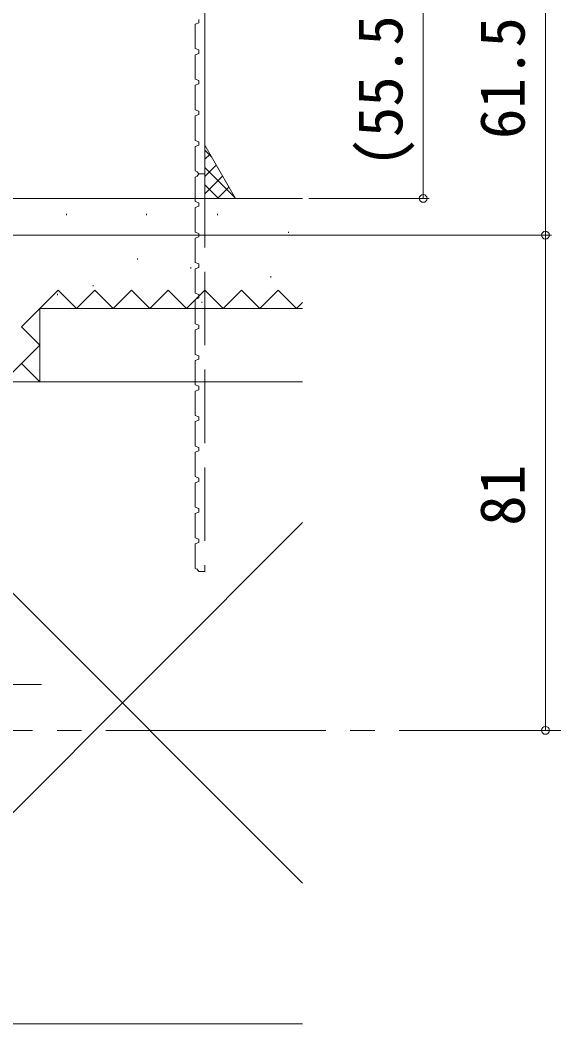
# Model space of a CAD drawing. Units: millimetres, scale not verified. Extents: x -1188 to -198, y -840 to 760.
# Drawn here: x -429.2 to -341.9, y -616 to -451.8 of the extents above; entities that cross this region are included whole.
import ezdxf
from ezdxf.enums import TextEntityAlignment as Align

# ---------------------------------------------------------------- set-up
doc = ezdxf.new("R2010")
doc.units = ezdxf.units.MM
doc.header["$LTSCALE"] = 4
doc.linetypes.add('CHAIN2', pattern=[12, 9, -1, 1, -1])
doc.linetypes.add('DASHED3', pattern=[4, 3, -1])
for name, color, linetype, lineweight in [('0-3_YKK_11', 7, 'Continuous', 9), ('0-5_YKK_12', 2, 'Continuous', 9), ('0-6_YKK_13', 4, 'Continuous', 9), ('0-8_YKK_D', 6, 'Continuous', 9), ('0-9_YSS_K', 3, 'Continuous', 9), ('0-A_YSS_KE', 7, 'Continuous', 9)]:
    doc.layers.add(name, color=color, linetype=linetype, lineweight=lineweight)
doc.styles.add('ＭＳ ゴシック', font='')
doc.styles.get('ＭＳ ゴシック').set_extended_font_data('MS Gothic')

msp = doc.modelspace()

# ---------------------------------------------------------------- linework, layer by layer
at = {"layer": '0-3_YKK_11'}
for p, q in [((-399, -430.004), (-399, -477.004)), ((-400.6, -452.504), (-400, -452.283)), ((-400.6, -456.504), (-400.6, -452.504)), ((-400, -452.283), (-400, -451.725)), ((-400, -456.725), (-400.6, -456.504)), ((-400.6, -457.504), (-400, -457.283)), ((-400.6, -461.504), (-400.6, -457.504)), ((-400, -457.283), (-400, -456.725)), ((-400, -461.725), (-400.6, -461.504)), ((-400.6, -462.504), (-400, -462.283)), ((-400.6, -466.504), (-400.6, -462.504)), ((-400, -462.283), (-400, -461.725)), ((-400, -466.725), (-400.6, -466.504)), ((-400.6, -467.504), (-400, -467.283)), ((-400.6, -471.504), (-400.6, -467.504)), ((-400, -467.283), (-400, -466.725)), ((-400, -471.725), (-400.6, -471.504)), ((-400.6, -472.504), (-400, -472.283)), ((-400.6, -476.504), (-400.6, -472.504)), ((-400, -472.283), (-400, -471.725)), ((-400.262, -476.629), (-400.6, -476.504)), ((-400, -477.004), (-400.262, -476.629)), ((-399, -477.004), (-400, -477.004))]:
    msp.add_line(p, q, dxfattribs=at)
at = {"layer": '0-3_YKK_11', "linetype": 'DASHED3'}
for p, q in [((-400.6, -477.504), (-400.262, -477.379)), ((-400.6, -481.504), (-400.6, -477.504)), ((-400.262, -477.379), (-400, -477.004)), ((-399, -477.004), (-399, -542.004)), ((-400, -481.725), (-400.6, -481.504)), ((-400.6, -482.504), (-400, -482.283)), ((-400.6, -486.504), (-400.6, -482.504)), ((-400, -482.283), (-400, -481.725)), ((-400, -486.725), (-400.6, -486.504)), ((-400.6, -487.504), (-400, -487.283)), ((-400.6, -491.504), (-400.6, -487.504)), ((-400, -487.283), (-400, -486.725)), ((-400, -491.725), (-400.6, -491.504)), ((-400.6, -492.504), (-400, -492.283)), ((-400, -492.283), (-400, -491.725)), ((-400.6, -496.504), (-400.6, -492.504)), ((-400, -496.725), (-400.6, -496.504)), ((-400.6, -497.504), (-400, -497.283)), ((-400, -497.283), (-400, -496.725)), ((-400.6, -501.504), (-400.6, -497.504)), ((-400, -501.725), (-400.6, -501.504)), ((-400.6, -502.504), (-400, -502.283)), ((-400, -502.283), (-400, -501.725)), ((-400.6, -506.504), (-400.6, -502.504)), ((-400, -506.725), (-400.6, -506.504)), ((-400, -507.283), (-400, -506.725)), ((-400.6, -507.504), (-400, -507.283)), ((-400.6, -511.504), (-400.6, -507.504)), ((-400, -511.725), (-400.6, -511.504)), ((-400, -512.283), (-400, -511.725)), ((-400.6, -512.504), (-400, -512.283)), ((-400.6, -516.504), (-400.6, -512.504)), ((-400, -516.725), (-400.6, -516.504)), ((-400, -517.283), (-400, -516.725)), ((-400.6, -517.504), (-400, -517.283)), ((-400.6, -521.504), (-400.6, -517.504)), ((-400, -521.725), (-400.6, -521.504)), ((-400, -522.283), (-400, -521.725)), ((-400.6, -522.504), (-400, -522.283)), ((-400.6, -526.504), (-400.6, -522.504)), ((-400, -526.725), (-400.6, -526.504)), ((-400, -527.283), (-400, -526.725)), ((-400.6, -527.504), (-400, -527.283)), ((-400.6, -531.504), (-400.6, -527.504)), ((-400, -531.725), (-400.6, -531.504)), ((-400, -532.283), (-400, -531.725)), ((-400.6, -532.504), (-400, -532.283)), ((-400.6, -536.504), (-400.6, -532.504)), ((-400, -536.725), (-400.6, -536.504)), ((-400, -537.283), (-400, -536.725)), ((-400.6, -537.504), (-400, -537.283)), ((-400.6, -541.504), (-400.6, -537.504)), ((-400.262, -541.629), (-400.6, -541.504)), ((-400, -542.004), (-400.262, -541.629)), ((-399, -542.004), (-400, -542.004))]:
    msp.add_line(p, q, dxfattribs=at)
at = {"layer": '0-5_YKK_12', "linetype": 'CHAIN2'}
msp.add_line((-331.204, -568.002), (-666.658, -568.002), dxfattribs=at)
at = {"layer": '0-6_YKK_13', "linetype": 'CHAIN2'}
msp.add_line((-509.728, -560.503), (-424.456, -560.503), dxfattribs=at)
at = {"layer": '0-8_YKK_D'}
for p, q in [((-363.27, -425.504), (-363.27, -481.001)), ((-343.27, -425.504), (-343.27, -487.003)), ((-382, -481.001), (-362.27, -481.001)), ((-502.3, -487.003), (-342.27, -487.003)), ((-382, -487.003), (-342.27, -487.003)), ((-343.27, -487.003), (-343.27, -568.002)), ((-332.204, -568.002), (-344.27, -568.002))]:
    msp.add_line(p, q, dxfattribs=at)
for centre in [(-363.27, -481.001), (-343.27, -487.003), (-343.27, -487.003), (-343.27, -568.002)]:
    msp.add_circle(centre, 0.637, dxfattribs=at)
at = {"layer": '0-9_YSS_K'}
for p, q in [((-394, -481.001), (-399, -472.289)), ((-397.861, -474.275), (-399, -473.135)), ((-399, -474.583), (-398.164, -473.747)), ((-399, -477.411), (-397.132, -475.544)), ((-394.051, -480.913), (-399, -475.964)), ((-399, -476.001), (-399, -480.901)), ((-399, -480.24), (-396.101, -477.341)), ((-396.791, -481.001), (-399, -478.792)), ((-396.933, -481.001), (-395.07, -479.138)), ((-394.105, -481.001), (-394.038, -480.935)), ((-421.668, -483.537), (-421.668, -483.737)), ((-408.583, -483.537), (-408.583, -483.737)), ((-396.952, -483.537), (-396.952, -483.737)), ((-385.322, -486.445), (-385.322, -486.645)), ((-410.037, -490.806), (-410.037, -491.006)), ((-401.314, -492.26), (-401.314, -492.46)), ((-388.229, -493.714), (-388.229, -493.914)), ((-417.306, -495.168), (-417.306, -495.368)), ((-423.121, -496.622), (-423.121, -496.822)), ((-426, -499.001), (-383, -499.001)), ((-399.501, -497.894), (-399.501, -498.094)), ((-465, -511.001), (-383, -593.002)), ((-383, -534.001), (-465, -616.001))]:
    msp.add_line(p, q, dxfattribs=at)
at = {"layer": '0-9_YSS_K', "linetype": 'DASHED3'}
for p, q in [((-420, -499.001), (-417, -496.001)), ((-417, -496.001), (-414, -499.001)), ((-414, -499.001), (-411, -496.001)), ((-411, -496.001), (-408, -499.001)), ((-408, -499.001), (-405, -496.001)), ((-405, -496.001), (-402, -499.001)), ((-402, -499.001), (-399, -496.001)), ((-399, -496.001), (-396, -499.001)), ((-396, -499.001), (-393, -496.001)), ((-393, -496.001), (-390, -499.001)), ((-390, -499.001), (-387, -496.001)), ((-387, -496.001), (-384, -499.001)), ((-384, -499.001), (-383, -498.001))]:
    msp.add_line(p, q, dxfattribs=at)
for points in [[(-426, -499.001), (-423, -496.001), (-420, -499.001)], [(-426, -511.001), (-429, -508.001), (-426, -505.001), (-429, -502.001), (-426, -499.001)], [(-438, -511.001), (-435, -508.001), (-432, -511.001), (-429, -508.001)]]:
    msp.add_lwpolyline(points, dxfattribs=at)
at = {"layer": '0-9_YSS_K'}
msp.add_lwpolyline([(-383, -511.001), (-426, -511.001), (-426, -499.001)], dxfattribs=at)
at = {"layer": '0-A_YSS_KE', "color": 3}
for p, q in [((-383, -481.001), (-458, -481.001)), ((-465, -511.001), (-383, -511.001)), ((-383, -616.001), (-465, -616.001)), ((-465, -616.001), (-383, -616.001))]:
    msp.add_line(p, q, dxfattribs=at)

# ---------------------------------------------------------------- texts
at = {"layer": '0-8_YKK_D', "color": 4, "style": 'ＭＳ ゴシック'}
for s, p in [('(55.5)', (-364.47, -475.973)), ('61.5', (-344.47, -471.294)), ('81', (-344.47, -534.543))]:
    msp.add_text(s, height=7.331, rotation=90, dxfattribs=at).set_placement(p, align=Align.BOTTOM_LEFT)

doc.saveas('drawing.dxf')
